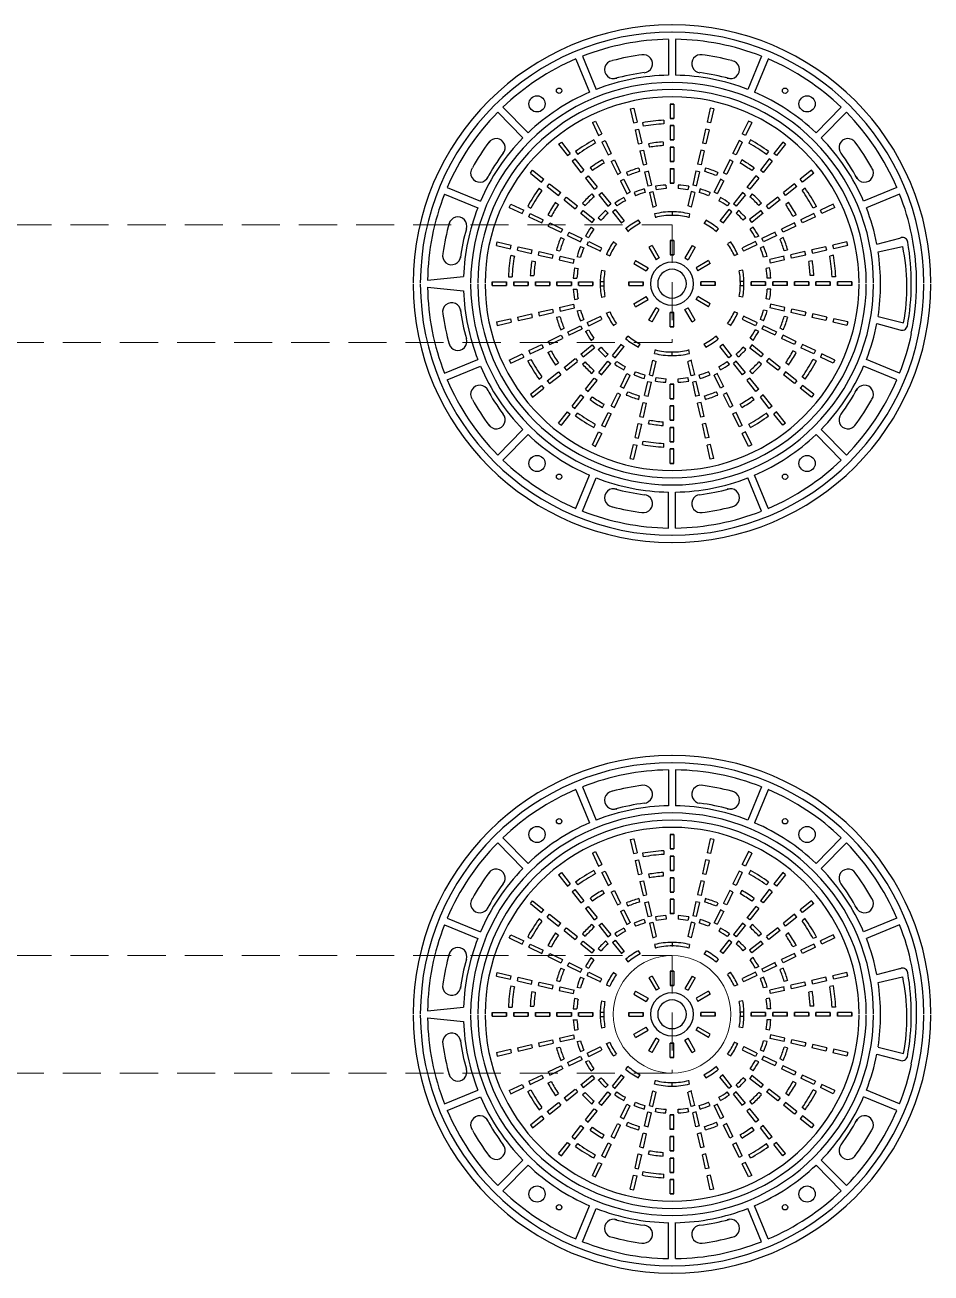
# Model space of a CAD drawing. Header units: centimetres. Extents: x 66524 to 72777, y -55096 to -48161.
# Drawn here: x 67282.8 to 67431.5, y -51115.7 to -50910.7 of the extents above; entities that cross this region are included whole.
import ezdxf

# ---------------------------------------------------------------- set-up
doc = ezdxf.new("R2010")
doc.units = ezdxf.units.CM
doc.header["$LTSCALE"] = 50
doc.header["$MEASUREMENT"] = 0
doc.linetypes.add('CACHE', pattern=[0.375, 0.25, -0.125])
doc.layers.add('ACITOP', color=214, linetype='Continuous', lineweight=18)
doc.layers.add('OBRA', color=2, linetype='Continuous')

# ---------------------------------------------------------------- blocks, each defined once
blk = doc.blocks.new('A$C09df407a')
at = {"layer": 'OBRA'}
for p, q in [((-0.59, 40.13), (-0.59, 34.23)), ((0.59, 40.13), (0.59, 34.23)), ((-14.69, 37.36), (-12.45, 31.89)), ((14.69, 37.36), (12.45, 31.89)), ((-15.77, 36.88), (-13.54, 31.44)), ((15.77, 36.88), (13.54, 31.44)), ((-27.78, 28.99), (-23.63, 24.78)), ((-6.86, 28.71), (-6.28, 28.84)), ((-6.86, 28.71), (-6.33, 26.41)), ((-6.28, 28.84), (-5.75, 26.54)), ((0.3, 29.51), (-0.3, 29.51)), ((-0.3, 29.51), (0.3, 29.51)), ((-0.3, 29.51), (-0.3, 27.15)), ((-0.3, 29.51), (-0.3, 27.15)), ((0.3, 29.51), (0.3, 27.15)), ((0.3, 29.51), (0.3, 27.15)), ((6.28, 28.84), (5.75, 26.54)), ((6.86, 28.71), (6.28, 28.84)), ((6.86, 28.71), (6.33, 26.41)), ((27.78, 28.99), (23.63, 24.78)), ((-28.61, 28.15), (-24.47, 23.94)), ((-13.07, 26.46), (-12.54, 26.72)), ((-12.54, 26.72), (-11.52, 24.59)), ((-1.33, 26.87), (-1.33, 26.24)), ((0.3, 27.15), (-0.3, 27.15)), ((-0.3, 27.15), (0.3, 27.15)), ((12.54, 26.72), (11.52, 24.59)), ((13.07, 26.46), (12.54, 26.72)), ((28.61, 28.15), (24.47, 23.94)), ((-13.07, 26.46), (-12.05, 24.34)), ((-6.33, 26.41), (-5.75, 26.54)), ((-6.07, 25.26), (-5.49, 25.39)), ((-6.07, 25.26), (-5.54, 22.95)), ((-5.49, 25.39), (-4.97, 23.08)), ((-4.86, 26.44), (-4.72, 25.85)), ((0.3, 25.97), (-0.3, 25.97)), ((-0.3, 25.97), (0.3, 25.97)), ((-0.3, 25.97), (-0.3, 23.61)), ((-0.3, 25.97), (-0.3, 23.61)), ((0.3, 25.97), (0.3, 23.61)), ((0.3, 25.97), (0.3, 23.61)), ((5.49, 25.39), (4.97, 23.08)), ((6.07, 25.26), (5.49, 25.39)), ((6.07, 25.26), (5.54, 22.95)), ((6.33, 26.41), (5.75, 26.54)), ((13.07, 26.46), (12.05, 24.34)), ((-18.63, 22.89), (-18.17, 23.26)), ((-18.63, 22.89), (-17.16, 21.04)), ((-18.17, 23.26), (-16.7, 21.41)), ((-12.86, 23.63), (-12.59, 23.06)), ((-12.05, 24.34), (-11.52, 24.59)), ((-11.53, 23.27), (-11, 23.53)), ((-11.53, 23.27), (-10.51, 21.14)), ((-11, 23.53), (-9.98, 21.4)), ((-5.54, 22.95), (-4.97, 23.08)), ((-3.86, 22.99), (-3.73, 22.4)), ((-1.48, 23.27), (-1.46, 22.69)), ((0.3, 23.61), (-0.3, 23.61)), ((-0.3, 23.61), (0.3, 23.61)), ((5.54, 22.95), (4.97, 23.08)), ((11, 23.53), (9.98, 21.4)), ((11.53, 23.27), (10.51, 21.14)), ((11.53, 23.27), (11, 23.53)), ((12.05, 24.34), (11.52, 24.59)), ((12.86, 23.63), (12.59, 23.06)), ((18.17, 23.26), (16.7, 21.41)), ((18.63, 22.89), (17.16, 21.04)), ((18.63, 22.89), (18.17, 23.26)), ((-17.16, 21.04), (-16.7, 21.41)), ((-15.84, 21.71), (-15.47, 21.24)), ((-10.51, 21.14), (-9.98, 21.4)), ((-5.28, 21.8), (-4.7, 21.93)), ((-5.28, 21.8), (-4.76, 19.52)), ((-4.7, 21.93), (-4.18, 19.65)), ((0.3, 22.43), (-0.3, 22.43)), ((-0.3, 22.43), (0.3, 22.43)), ((-0.3, 22.43), (-0.3, 20.09)), ((-0.3, 22.43), (-0.3, 20.09)), ((0.3, 22.43), (0.3, 20.09)), ((0.3, 22.43), (0.3, 20.09)), ((4.7, 21.93), (4.18, 19.65)), ((5.28, 21.8), (4.7, 21.93)), ((5.28, 21.8), (4.76, 19.52)), ((10.51, 21.14), (9.98, 21.4)), ((15.84, 21.71), (15.47, 21.24)), ((17.16, 21.04), (16.7, 21.41)), ((-23.26, 18.17), (-22.89, 18.63)), ((-22.89, 18.63), (-21.04, 17.16)), ((-16.42, 20.12), (-15.96, 20.49)), ((-16.42, 20.12), (-14.95, 18.28)), ((-15.96, 20.49), (-14.49, 18.64)), ((-14.95, 18.28), (-14.49, 18.64)), ((-13.46, 19.04), (-13.08, 18.57)), ((-11.43, 20.32), (-11.16, 19.81)), ((-10, 20.08), (-9.47, 20.34)), ((-10, 20.08), (-8.98, 17.97)), ((-9.47, 20.34), (-8.45, 18.23)), ((-5.47, 18.99), (-5.33, 18.43)), ((-4.75, 19.5), (-4.18, 19.63)), ((-4.49, 18.35), (-3.92, 18.48)), ((-3.92, 18.51), (-3.39, 16.17)), ((0.3, 20.07), (-0.3, 20.07)), ((-0.3, 20.07), (0.3, 20.07)), ((-0.3, 18.92), (-0.3, 16.52)), ((-0.3, 18.92), (-0.3, 16.52)), ((0.3, 18.89), (-0.3, 18.89)), ((-0.3, 18.89), (0.3, 18.89)), ((0.3, 18.92), (0.3, 16.52)), ((0.3, 18.92), (0.3, 16.52)), ((3.92, 18.51), (3.39, 16.17)), ((4.49, 18.35), (3.92, 18.48)), ((4.75, 19.5), (4.18, 19.63)), ((5.47, 18.99), (5.33, 18.43)), ((9.47, 20.34), (8.45, 18.23)), ((10, 20.08), (8.98, 17.97)), ((10, 20.08), (9.47, 20.34)), ((11.43, 20.32), (11.16, 19.81)), ((13.46, 19.04), (13.08, 18.57)), ((15.96, 20.49), (14.49, 18.64)), ((14.95, 18.28), (14.49, 18.64)), ((16.42, 20.12), (14.95, 18.28)), ((16.42, 20.12), (15.96, 20.49)), ((22.89, 18.63), (21.04, 17.16)), ((23.26, 18.17), (22.89, 18.63)), ((-23.26, 18.17), (-21.41, 16.7)), ((-21.41, 16.7), (-21.04, 17.16)), ((-20.49, 15.96), (-20.12, 16.42)), ((-20.12, 16.42), (-18.28, 14.95)), ((-14.22, 17.35), (-13.75, 17.72)), ((-14.22, 17.35), (-12.76, 15.52)), ((-13.75, 17.72), (-12.3, 15.89)), ((-8.97, 17.95), (-8.44, 18.21)), ((-8.48, 16.92), (-7.43, 14.75)), ((-8.46, 16.89), (-7.93, 17.15)), ((-7.94, 17.18), (-6.9, 15.01)), ((-7.5, 18.27), (-7.27, 17.75)), ((-4.5, 18.38), (-3.96, 16.04)), ((0.3, 16.53), (-0.3, 16.53)), ((-0.3, 16.53), (0.3, 16.53)), ((4.5, 18.38), (3.96, 16.04)), ((7.94, 17.18), (6.9, 15.01)), ((7.5, 18.27), (7.27, 17.75)), ((8.48, 16.92), (7.43, 14.75)), ((8.46, 16.89), (7.93, 17.15)), ((8.97, 17.95), (8.44, 18.21)), ((13.75, 17.72), (12.3, 15.89)), ((14.22, 17.35), (12.76, 15.52)), ((14.22, 17.35), (13.75, 17.72)), ((20.12, 16.42), (18.28, 14.95)), ((20.49, 15.96), (20.12, 16.42)), ((21.41, 16.7), (21.04, 17.16)), ((23.26, 18.17), (21.41, 16.7)), ((-37.35, 14.7), (-31.89, 12.46)), ((-36.91, 15.8), (-31.44, 13.55)), ((-21.84, 15.71), (-21.35, 15.32)), ((-20.49, 15.96), (-18.64, 14.49)), ((-18.64, 14.49), (-18.28, 14.95)), ((-13.17, 14.74), (-12.79, 14.29)), ((-12.74, 15.51), (-12.28, 15.87)), ((-12.03, 14.61), (-10.53, 12.73)), ((-12.01, 14.58), (-11.55, 14.95)), ((-11.57, 14.98), (-10.07, 13.1)), ((-7.44, 14.76), (-6.91, 15.02)), ((-6.24, 14.99), (-5.98, 14.45)), ((-4.59, 15.57), (-4.44, 15)), ((-3.97, 16.05), (-3.39, 16.18)), ((-3.73, 14.96), (-3.14, 15.14)), ((-3.72, 14.98), (-3.16, 12.58)), ((-3.14, 15.14), (-2.6, 12.78)), ((-2.74, 16), (-2.61, 15.42)), ((-1.01, 16.2), (-0.99, 15.61)), ((1.01, 16.2), (0.99, 15.61)), ((3.14, 15.14), (2.6, 12.78)), ((2.74, 16), (2.61, 15.42)), ((3.73, 14.96), (3.14, 15.14)), ((3.72, 14.98), (3.16, 12.58)), ((3.97, 16.05), (3.39, 16.18)), ((4.59, 15.57), (4.44, 15)), ((6.24, 14.99), (5.98, 14.45)), ((7.44, 14.76), (6.91, 15.02)), ((11.57, 14.98), (10.07, 13.1)), ((12.03, 14.61), (10.53, 12.73)), ((12.01, 14.58), (11.55, 14.95)), ((12.74, 15.51), (12.28, 15.87)), ((13.17, 14.74), (12.79, 14.29)), ((18.64, 14.49), (18.28, 14.95)), ((20.49, 15.96), (18.64, 14.49)), ((21.84, 15.71), (21.35, 15.32)), ((36.91, 15.8), (31.44, 13.55)), ((37.35, 14.7), (31.89, 12.46)), ((-26.72, 12.54), (-26.46, 13.07)), ((-26.72, 12.54), (-24.59, 11.52)), ((-26.46, 13.07), (-24.34, 12.05)), ((-23.7, 12.69), (-23.16, 12.43)), ((-19.11, 13.35), (-18.65, 13)), ((-17.72, 13.75), (-17.35, 14.22)), ((-17.72, 13.75), (-15.89, 12.3)), ((-17.35, 14.22), (-15.52, 12.76)), ((-15.87, 12.28), (-15.51, 12.74)), ((-14.69, 13.2), (-14.25, 12.84)), ((-10.54, 12.74), (-10.07, 13.11)), ((-9.42, 13.23), (-9.04, 12.76)), ((-7.94, 14.16), (-7.67, 13.63)), ((-3.17, 12.58), (-2.62, 12.78)), ((3.17, 12.58), (2.62, 12.78)), ((7.94, 14.16), (7.67, 13.63)), ((9.42, 13.23), (9.04, 12.76)), ((10.54, 12.74), (10.07, 13.11)), ((14.69, 13.2), (14.25, 12.84)), ((15.87, 12.28), (15.51, 12.74)), ((17.35, 14.22), (15.52, 12.76)), ((17.72, 13.75), (15.89, 12.3)), ((17.72, 13.75), (17.35, 14.22)), ((19.11, 13.35), (18.65, 13)), ((23.7, 12.69), (23.16, 12.43)), ((26.46, 13.07), (24.34, 12.05)), ((26.72, 12.54), (24.59, 11.52)), ((26.72, 12.54), (26.46, 13.07)), ((-24.59, 11.52), (-24.34, 12.05)), ((-23.53, 11), (-23.27, 11.53)), ((-23.53, 11), (-21.4, 9.98)), ((-23.27, 11.53), (-21.14, 10.51)), ((-21.4, 9.98), (-21.14, 10.51)), ((-20.38, 11.31), (-19.84, 11.05)), ((-14.98, 11.57), (-13.1, 10.07)), ((-14.95, 11.55), (-14.58, 12.01)), ((-14.61, 12.03), (-12.73, 10.53)), ((-13.11, 10.07), (-12.74, 10.54)), ((-12.12, 10.8), (-11.66, 10.43)), ((-10.9, 12.04), (-10.51, 11.59)), ((-9.8, 11.81), (-9.34, 12.18)), ((-9.78, 11.8), (-8.32, 9.96)), ((-9.32, 12.16), (-7.86, 10.33)), ((-8.33, 9.97), (-7.87, 10.34)), ((-5.57, 10.43), (-5.26, 9.95)), ((-2.87, 11.47), (-2.73, 10.83)), ((-0.01, 11.79), (-0.01, 11.15)), ((0.01, 11.79), (0.01, 11.15)), ((2.87, 11.47), (2.73, 10.83)), ((5.57, 10.43), (5.26, 9.95)), ((9.32, 12.16), (7.86, 10.33)), ((8.33, 9.97), (7.87, 10.34)), ((9.78, 11.8), (8.32, 9.96)), ((9.8, 11.81), (9.34, 12.18)), ((10.9, 12.04), (10.51, 11.59)), ((12.12, 10.8), (11.66, 10.43)), ((14.61, 12.03), (12.73, 10.53)), ((13.11, 10.07), (12.74, 10.54)), ((14.98, 11.57), (13.1, 10.07)), ((14.95, 11.55), (14.58, 12.01)), ((20.38, 11.31), (19.84, 11.05)), ((23.27, 11.53), (21.14, 10.51)), ((21.4, 9.98), (21.14, 10.51)), ((23.53, 11), (21.4, 9.98)), ((23.53, 11), (23.27, 11.53)), ((24.59, 11.52), (24.34, 12.05)), ((-20.34, 9.47), (-20.08, 10)), ((-20.34, 9.47), (-18.23, 8.45)), ((-20.08, 10), (-17.97, 8.98)), ((-18.21, 8.44), (-17.95, 8.97)), ((-17.15, 7.93), (-16.89, 8.46)), ((-16.92, 8.48), (-14.75, 7.43)), ((-13.3, 9.31), (-12.82, 8.96)), ((-7.56, 8.99), (-7.25, 8.6)), ((7.56, 8.99), (7.25, 8.6)), ((13.3, 9.31), (12.82, 8.96)), ((16.92, 8.48), (14.75, 7.43)), ((17.15, 7.93), (16.89, 8.46)), ((18.21, 8.44), (17.95, 8.97)), ((20.08, 10), (17.97, 8.98)), ((20.34, 9.47), (18.23, 8.45)), ((20.34, 9.47), (20.08, 10)), ((-28.84, 6.28), (-28.71, 6.86)), ((-28.84, 6.28), (-26.54, 5.75)), ((-28.71, 6.86), (-26.41, 6.33)), ((-26.54, 5.75), (-26.41, 6.33)), ((-18.26, 7.57), (-17.73, 7.33)), ((-17.18, 7.94), (-15.01, 6.9)), ((-15.02, 6.91), (-14.76, 7.44)), ((-14.22, 7.83), (-13.69, 7.57)), ((-13.96, 6.39), (-13.7, 6.92)), ((-13.93, 6.38), (-11.82, 5.37)), ((-13.68, 6.91), (-11.57, 5.9)), ((-9.6, 6.84), (-9.15, 6.6)), ((-3.29, 6.28), (-3.8, 5.99)), ((-3.29, 6.28), (-2.11, 4.24)), ((-0.3, 7.08), (0.3, 7.08)), ((0.3, 7.08), (-0.3, 7.08)), ((-0.3, 7.08), (-0.3, 4.72)), ((-0.3, 7.08), (-0.3, 4.72)), ((0.3, 7.08), (0.3, 4.72)), ((0.3, 7.08), (0.3, 4.72)), ((3.29, 6.28), (2.11, 4.24)), ((3.29, 6.28), (3.8, 5.99)), ((9.6, 6.84), (9.15, 6.6)), ((13.68, 6.91), (11.57, 5.9)), ((13.93, 6.38), (11.82, 5.37)), ((14.22, 7.83), (13.69, 7.57)), ((13.96, 6.39), (13.7, 6.92)), ((15.02, 6.91), (14.76, 7.44)), ((17.18, 7.94), (15.01, 6.9)), ((18.26, 7.57), (17.73, 7.33)), ((28.71, 6.86), (26.41, 6.33)), ((26.54, 5.75), (26.41, 6.33)), ((28.84, 6.28), (26.54, 5.75)), ((28.84, 6.28), (28.71, 6.86)), ((33.59, 6.51), (37.37, 7.5)), ((-26.49, 4.68), (-25.88, 4.54)), ((-25.39, 5.49), (-25.26, 6.07)), ((-25.39, 5.49), (-23.08, 4.97)), ((-25.26, 6.07), (-22.95, 5.54)), ((-23.08, 4.97), (-22.95, 5.54)), ((-21.93, 4.7), (-21.8, 5.28)), ((-21.93, 4.7), (-19.65, 4.18)), ((-21.8, 5.28), (-19.52, 4.76)), ((-19.63, 4.18), (-19.5, 4.75)), ((-18.96, 5.52), (-18.41, 5.39)), ((-18.48, 3.92), (-18.35, 4.49)), ((-18.38, 4.5), (-16.04, 3.96)), ((-15.61, 4.47), (-15.03, 4.34)), ((-15.04, 6.12), (-14.5, 5.88)), ((-11.78, 5.28), (-11.53, 5.82)), ((-10.79, 4.84), (-10.21, 4.6)), ((-3.8, 5.99), (-2.62, 3.94)), ((-2.11, 4.24), (-2.62, 3.94)), ((-0.3, 4.72), (0.3, 4.72)), ((0.3, 4.72), (-0.3, 4.72)), ((2.11, 4.24), (2.62, 3.94)), ((3.8, 5.99), (2.62, 3.94)), ((10.79, 4.84), (10.21, 4.6)), ((11.78, 5.28), (11.53, 5.82)), ((15.04, 6.12), (14.5, 5.88)), ((15.61, 4.47), (15.03, 4.34)), ((18.38, 4.5), (16.04, 3.96)), ((18.48, 3.92), (18.35, 4.49)), ((18.96, 5.52), (18.41, 5.39)), ((19.63, 4.18), (19.5, 4.75)), ((21.8, 5.28), (19.52, 4.76)), ((21.93, 4.7), (19.65, 4.18)), ((21.93, 4.7), (21.8, 5.28)), ((25.26, 6.07), (22.95, 5.54)), ((23.08, 4.97), (22.95, 5.54)), ((25.39, 5.49), (23.08, 4.97)), ((25.39, 5.49), (25.26, 6.07)), ((26.49, 4.68), (25.88, 4.54)), ((33.84, 5.21), (37.85, 6.13)), ((-23.01, 3.74), (-22.45, 3.62)), ((-18.51, 3.92), (-16.17, 3.39)), ((-16.18, 3.39), (-16.05, 3.97)), ((-16.02, 2.62), (-15.44, 2.51)), ((-11.61, 2.22), (-11.03, 2.11)), ((-5.99, 3.8), (-6.28, 3.28)), ((-6.28, 3.29), (-4.24, 2.11)), ((-5.99, 3.8), (-3.94, 2.62)), ((-3.94, 2.62), (-4.24, 2.1)), ((5.99, 3.8), (3.94, 2.62)), ((3.94, 2.62), (4.24, 2.1)), ((6.28, 3.29), (4.24, 2.11)), ((5.99, 3.8), (6.28, 3.28)), ((11.61, 2.22), (11.03, 2.11)), ((16.02, 2.62), (15.44, 2.51)), ((16.18, 3.39), (16.05, 3.97)), ((18.51, 3.92), (16.17, 3.39)), ((23.01, 3.74), (22.45, 3.62)), ((-40.13, 0.59), (-34.22, 1.18)), ((-29.51, 0.3), (-27.15, 0.3)), ((-29.51, 0.3), (-29.51, -0.3)), ((-29.51, -0.3), (-29.51, 0.3)), ((-29.51, 0.3), (-27.15, 0.3)), ((-27.15, 0.3), (-27.15, -0.3)), ((-27.15, -0.3), (-27.15, 0.3)), ((-26.85, 1.15), (-26.25, 1.15)), ((-25.97, 0.3), (-23.61, 0.3)), ((-25.97, 0.3), (-23.61, 0.3)), ((-25.97, 0.3), (-25.97, -0.3)), ((-25.97, -0.3), (-25.97, 0.3)), ((-23.61, 0.3), (-23.61, -0.3)), ((-23.61, -0.3), (-23.61, 0.3)), ((-23.27, 1.35), (-22.67, 1.35)), ((-22.43, 0.3), (-22.43, -0.3)), ((-22.43, -0.3), (-22.43, 0.3)), ((-22.43, 0.3), (-20.09, 0.3)), ((-22.43, 0.3), (-20.09, 0.3)), ((-20.07, 0.3), (-20.07, -0.3)), ((-20.07, -0.3), (-20.07, 0.3)), ((-18.92, 0.3), (-16.52, 0.3)), ((-18.92, 0.3), (-16.52, 0.3)), ((-18.89, 0.3), (-18.89, -0.3)), ((-18.89, -0.3), (-18.89, 0.3)), ((-16.53, 0.3), (-16.53, -0.3)), ((-16.53, -0.3), (-16.53, 0.3)), ((-16.21, 0.89), (-15.62, 0.89)), ((-15.35, 0.3), (-15.35, -0.3)), ((-15.35, -0.3), (-15.35, 0.3)), ((-15.32, 0.3), (-12.98, 0.3)), ((-15.32, 0.3), (-12.98, 0.3)), ((-12.99, 0.3), (-12.99, -0.3)), ((-12.99, -0.3), (-12.99, 0.3)), ((-11.8, 0.34), (-11.21, 0.34)), ((-7.08, 0.3), (-4.72, 0.3)), ((-7.08, -0.3), (-7.08, 0.3)), ((-7.08, -0.3), (-7.08, 0.3)), ((-7.08, 0.3), (-4.72, 0.3)), ((-7.08, 0.3), (-4.72, 0.3)), ((-7.08, 0.3), (-7.08, -0.3)), ((-7.08, 0.3), (-7.08, -0.3)), ((-7.08, 0.3), (-4.72, 0.3)), ((-4.72, -0.3), (-4.72, 0.3)), ((-4.72, -0.3), (-4.72, 0.3)), ((-4.72, 0.3), (-4.72, -0.3)), ((-4.72, 0.3), (-4.72, -0.3)), ((7.08, 0.3), (4.72, 0.3)), ((4.72, -0.3), (4.72, 0.3)), ((4.72, -0.3), (4.72, 0.3)), ((7.08, 0.3), (4.72, 0.3)), ((7.08, 0.3), (4.72, 0.3)), ((4.72, 0.3), (4.72, -0.3)), ((4.72, 0.3), (4.72, -0.3)), ((7.08, 0.3), (4.72, 0.3)), ((7.08, -0.3), (7.08, 0.3)), ((7.08, -0.3), (7.08, 0.3)), ((7.08, 0.3), (7.08, -0.3)), ((7.08, 0.3), (7.08, -0.3)), ((11.8, 0.34), (11.21, 0.34)), ((15.32, 0.3), (12.98, 0.3)), ((15.32, 0.3), (12.98, 0.3)), ((12.99, 0.3), (12.99, -0.3)), ((12.99, -0.3), (12.99, 0.3)), ((15.35, 0.3), (15.35, -0.3)), ((15.35, -0.3), (15.35, 0.3)), ((16.21, 0.89), (15.62, 0.89)), ((18.92, 0.3), (16.52, 0.3)), ((18.92, 0.3), (16.52, 0.3)), ((16.53, 0.3), (16.53, -0.3)), ((16.53, -0.3), (16.53, 0.3)), ((18.89, 0.3), (18.89, -0.3)), ((18.89, -0.3), (18.89, 0.3)), ((20.07, 0.3), (20.07, -0.3)), ((20.07, -0.3), (20.07, 0.3)), ((22.43, 0.3), (20.09, 0.3)), ((22.43, 0.3), (20.09, 0.3)), ((22.43, 0.3), (22.43, -0.3)), ((22.43, -0.3), (22.43, 0.3)), ((23.27, 1.35), (22.67, 1.35)), ((25.97, 0.3), (23.61, 0.3)), ((25.97, 0.3), (23.61, 0.3)), ((23.61, 0.3), (23.61, -0.3)), ((23.61, -0.3), (23.61, 0.3)), ((25.97, 0.3), (25.97, -0.3)), ((25.97, -0.3), (25.97, 0.3)), ((26.85, 1.15), (26.25, 1.15)), ((29.51, 0.3), (27.15, 0.3)), ((27.15, 0.3), (27.15, -0.3)), ((27.15, -0.3), (27.15, 0.3)), ((29.51, 0.3), (27.15, 0.3)), ((29.51, 0.3), (29.51, -0.3)), ((29.51, -0.3), (29.51, 0.3)), ((-40.13, -0.59), (-34.22, -1.18)), ((-29.51, -0.3), (-27.15, -0.3)), ((-29.51, -0.3), (-27.15, -0.3)), ((-25.97, -0.3), (-23.61, -0.3)), ((-25.97, -0.3), (-23.61, -0.3)), ((-22.43, -0.3), (-20.09, -0.3)), ((-22.43, -0.3), (-20.09, -0.3)), ((-18.92, -0.3), (-16.52, -0.3)), ((-18.92, -0.3), (-16.52, -0.3)), ((-16.21, -0.89), (-15.62, -0.89)), ((-15.32, -0.3), (-12.98, -0.3)), ((-15.32, -0.3), (-12.98, -0.3)), ((-11.8, -0.34), (-11.21, -0.34)), ((-7.08, -0.3), (-4.72, -0.3)), ((-7.08, -0.3), (-4.72, -0.3)), ((-7.08, -0.3), (-4.72, -0.3)), ((-7.08, -0.3), (-4.72, -0.3)), ((7.08, -0.3), (4.72, -0.3)), ((7.08, -0.3), (4.72, -0.3)), ((7.08, -0.3), (4.72, -0.3)), ((7.08, -0.3), (4.72, -0.3)), ((11.8, -0.34), (11.21, -0.34)), ((15.32, -0.3), (12.98, -0.3)), ((15.32, -0.3), (12.98, -0.3)), ((16.21, -0.89), (15.62, -0.89)), ((18.92, -0.3), (16.52, -0.3)), ((18.92, -0.3), (16.52, -0.3)), ((22.43, -0.3), (20.09, -0.3)), ((22.43, -0.3), (20.09, -0.3)), ((25.97, -0.3), (23.61, -0.3)), ((25.97, -0.3), (23.61, -0.3)), ((29.51, -0.3), (27.15, -0.3)), ((29.51, -0.3), (27.15, -0.3)), ((-18.51, -3.92), (-16.17, -3.39)), ((-18.48, -3.92), (-18.35, -4.49)), ((-18.38, -4.5), (-16.04, -3.96)), ((-16.18, -3.39), (-16.05, -3.97)), ((-16.02, -2.62), (-15.44, -2.51)), ((-11.61, -2.22), (-11.03, -2.11)), ((-6.28, -3.29), (-4.24, -2.11)), ((-5.99, -3.8), (-6.28, -3.28)), ((-5.99, -3.8), (-3.94, -2.62)), ((-3.94, -2.62), (-4.24, -2.1)), ((-3.8, -5.99), (-2.62, -3.94)), ((-2.11, -4.24), (-2.62, -3.94)), ((2.11, -4.24), (2.62, -3.94)), ((3.8, -5.99), (2.62, -3.94)), ((3.94, -2.62), (4.24, -2.1)), ((5.99, -3.8), (3.94, -2.62)), ((6.28, -3.29), (4.24, -2.11)), ((5.99, -3.8), (6.28, -3.28)), ((11.61, -2.22), (11.03, -2.11)), ((16.02, -2.62), (15.44, -2.51)), ((18.38, -4.5), (16.04, -3.96)), ((16.18, -3.39), (16.05, -3.97)), ((18.51, -3.92), (16.17, -3.39)), ((18.48, -3.92), (18.35, -4.49)), ((-28.84, -6.28), (-26.54, -5.75)), ((-26.54, -5.75), (-26.41, -6.33)), ((-25.39, -5.49), (-23.08, -4.97)), ((-25.39, -5.49), (-25.26, -6.07)), ((-25.26, -6.07), (-22.95, -5.54)), ((-23.08, -4.97), (-22.95, -5.54)), ((-21.93, -4.7), (-19.65, -4.18)), ((-21.93, -4.7), (-21.8, -5.28)), ((-21.8, -5.28), (-19.52, -4.76)), ((-19.63, -4.18), (-19.5, -4.75)), ((-18.96, -5.52), (-18.41, -5.39)), ((-15.61, -4.47), (-15.03, -4.34)), ((-15.04, -6.12), (-14.5, -5.88)), ((-13.93, -6.38), (-11.82, -5.37)), ((-13.68, -6.91), (-11.57, -5.9)), ((-11.78, -5.28), (-11.53, -5.82)), ((-10.79, -4.84), (-10.21, -4.6)), ((-3.29, -6.28), (-3.8, -5.99)), ((-3.29, -6.28), (-2.11, -4.24)), ((0.3, -4.72), (-0.3, -4.72)), ((-0.3, -4.72), (0.3, -4.72)), ((-0.3, -7.08), (-0.3, -4.72)), ((-0.3, -7.08), (-0.3, -4.72)), ((0.3, -7.08), (0.3, -4.72)), ((0.3, -7.08), (0.3, -4.72)), ((3.29, -6.28), (2.11, -4.24)), ((3.29, -6.28), (3.8, -5.99)), ((10.79, -4.84), (10.21, -4.6)), ((11.78, -5.28), (11.53, -5.82)), ((13.68, -6.91), (11.57, -5.9)), ((13.93, -6.38), (11.82, -5.37)), ((15.04, -6.12), (14.5, -5.88)), ((15.61, -4.47), (15.03, -4.34)), ((18.96, -5.52), (18.41, -5.39)), ((19.63, -4.18), (19.5, -4.75)), ((21.8, -5.28), (19.52, -4.76)), ((21.93, -4.7), (19.65, -4.18)), ((21.93, -4.7), (21.8, -5.28)), ((23.08, -4.97), (22.95, -5.54)), ((25.26, -6.07), (22.95, -5.54)), ((25.39, -5.49), (23.08, -4.97)), ((25.39, -5.49), (25.26, -6.07)), ((26.54, -5.75), (26.41, -6.33)), ((28.84, -6.28), (26.54, -5.75)), ((33.84, -5.38), (38, -6.42)), ((-28.84, -6.28), (-28.71, -6.86)), ((-28.71, -6.86), (-26.41, -6.33)), ((-18.26, -7.57), (-17.73, -7.33)), ((-17.18, -7.94), (-15.01, -6.9)), ((-17.15, -7.93), (-16.89, -8.46)), ((-16.92, -8.48), (-14.75, -7.43)), ((-15.02, -6.91), (-14.76, -7.44)), ((-14.22, -7.83), (-13.69, -7.57)), ((-13.96, -6.39), (-13.7, -6.92)), ((-9.6, -6.84), (-9.15, -6.6)), ((0.3, -7.08), (-0.3, -7.08)), ((-0.3, -7.08), (0.3, -7.08)), ((9.6, -6.84), (9.15, -6.6)), ((14.22, -7.83), (13.69, -7.57)), ((13.96, -6.39), (13.7, -6.92)), ((16.92, -8.48), (14.75, -7.43)), ((15.02, -6.91), (14.76, -7.44)), ((17.18, -7.94), (15.01, -6.9)), ((17.15, -7.93), (16.89, -8.46)), ((18.26, -7.57), (17.73, -7.33)), ((28.71, -6.86), (26.41, -6.33)), ((28.84, -6.28), (28.71, -6.86)), ((33.62, -6.56), (37.38, -7.56)), ((-23.53, -11), (-21.4, -9.98)), ((-21.4, -9.98), (-21.14, -10.51)), ((-20.34, -9.47), (-18.23, -8.45)), ((-20.34, -9.47), (-20.08, -10)), ((-20.08, -10), (-17.97, -8.98)), ((-18.21, -8.44), (-17.95, -8.97)), ((-14.98, -11.57), (-13.1, -10.07)), ((-13.3, -9.31), (-12.82, -8.96)), ((-13.11, -10.07), (-12.74, -10.54)), ((-9.78, -11.8), (-8.32, -9.96)), ((-8.33, -9.97), (-7.87, -10.34)), ((-7.56, -8.99), (-7.25, -8.6)), ((-5.57, -10.43), (-5.26, -9.95)), ((5.57, -10.43), (5.26, -9.95)), ((7.56, -8.99), (7.25, -8.6)), ((8.33, -9.97), (7.87, -10.34)), ((9.78, -11.8), (8.32, -9.96)), ((13.11, -10.07), (12.74, -10.54)), ((13.3, -9.31), (12.82, -8.96)), ((14.98, -11.57), (13.1, -10.07)), ((18.21, -8.44), (17.95, -8.97)), ((20.08, -10), (17.97, -8.98)), ((20.34, -9.47), (18.23, -8.45)), ((20.34, -9.47), (20.08, -10)), ((21.4, -9.98), (21.14, -10.51)), ((23.53, -11), (21.4, -9.98)), ((-26.72, -12.54), (-24.59, -11.52)), ((-26.46, -13.07), (-24.34, -12.05)), ((-24.59, -11.52), (-24.34, -12.05)), ((-23.53, -11), (-23.27, -11.53)), ((-23.27, -11.53), (-21.14, -10.51)), ((-20.38, -11.31), (-19.84, -11.05)), ((-17.72, -13.75), (-15.89, -12.3)), ((-15.87, -12.28), (-15.51, -12.74)), ((-14.95, -11.55), (-14.58, -12.01)), ((-14.61, -12.03), (-12.73, -10.53)), ((-12.12, -10.8), (-11.66, -10.43)), ((-10.9, -12.04), (-10.51, -11.59)), ((-9.8, -11.81), (-9.34, -12.18)), ((-9.32, -12.16), (-7.86, -10.33)), ((-2.87, -11.47), (-2.73, -10.83)), ((-0.01, -11.79), (-0.01, -11.15)), ((0.01, -11.79), (0.01, -11.15)), ((2.87, -11.47), (2.73, -10.83)), ((9.32, -12.16), (7.86, -10.33)), ((9.8, -11.81), (9.34, -12.18)), ((10.9, -12.04), (10.51, -11.59)), ((12.12, -10.8), (11.66, -10.43)), ((14.61, -12.03), (12.73, -10.53)), ((14.95, -11.55), (14.58, -12.01)), ((15.87, -12.28), (15.51, -12.74)), ((17.72, -13.75), (15.89, -12.3)), ((20.38, -11.31), (19.84, -11.05)), ((23.27, -11.53), (21.14, -10.51)), ((23.53, -11), (23.27, -11.53)), ((24.59, -11.52), (24.34, -12.05)), ((26.46, -13.07), (24.34, -12.05)), ((26.72, -12.54), (24.59, -11.52)), ((-37.35, -14.7), (-31.89, -12.46)), ((-36.91, -15.8), (-31.44, -13.55)), ((-26.72, -12.54), (-26.46, -13.07)), ((-23.7, -12.69), (-23.16, -12.43)), ((-19.11, -13.35), (-18.65, -13)), ((-17.72, -13.75), (-17.35, -14.22)), ((-17.35, -14.22), (-15.52, -12.76)), ((-14.69, -13.2), (-14.25, -12.84)), ((-13.17, -14.74), (-12.79, -14.29)), ((-12.03, -14.61), (-10.53, -12.73)), ((-11.57, -14.98), (-10.07, -13.1)), ((-10.54, -12.74), (-10.07, -13.11)), ((-9.42, -13.23), (-9.04, -12.76)), ((-7.94, -14.16), (-7.67, -13.63)), ((-3.72, -14.98), (-3.16, -12.58)), ((-3.17, -12.58), (-2.62, -12.78)), ((-3.14, -15.14), (-2.6, -12.78)), ((3.14, -15.14), (2.6, -12.78)), ((3.17, -12.58), (2.62, -12.78)), ((3.72, -14.98), (3.16, -12.58)), ((7.94, -14.16), (7.67, -13.63)), ((9.42, -13.23), (9.04, -12.76)), ((10.54, -12.74), (10.07, -13.11)), ((11.57, -14.98), (10.07, -13.1)), ((12.03, -14.61), (10.53, -12.73)), ((13.17, -14.74), (12.79, -14.29)), ((14.69, -13.2), (14.25, -12.84)), ((17.35, -14.22), (15.52, -12.76)), ((17.72, -13.75), (17.35, -14.22)), ((19.11, -13.35), (18.65, -13)), ((23.7, -12.69), (23.16, -12.43)), ((26.72, -12.54), (26.46, -13.07)), ((36.91, -15.8), (31.44, -13.55)), ((37.35, -14.7), (31.89, -12.46)), ((-21.84, -15.71), (-21.35, -15.32)), ((-20.49, -15.96), (-18.64, -14.49)), ((-20.49, -15.96), (-20.12, -16.42)), ((-20.12, -16.42), (-18.28, -14.95)), ((-18.64, -14.49), (-18.28, -14.95)), ((-14.22, -17.35), (-12.76, -15.52)), ((-13.75, -17.72), (-12.3, -15.89)), ((-12.74, -15.51), (-12.28, -15.87)), ((-12.01, -14.58), (-11.55, -14.95)), ((-8.48, -16.92), (-7.43, -14.75)), ((-7.94, -17.18), (-6.9, -15.01)), ((-7.44, -14.76), (-6.91, -15.02)), ((-6.24, -14.99), (-5.98, -14.45)), ((-4.59, -15.57), (-4.44, -15)), ((-4.5, -18.38), (-3.96, -16.04)), ((-3.97, -16.05), (-3.39, -16.18)), ((-3.92, -18.51), (-3.39, -16.17)), ((-3.73, -14.96), (-3.14, -15.14)), ((-2.74, -16), (-2.61, -15.42)), ((-1.01, -16.2), (-0.99, -15.61)), ((1.01, -16.2), (0.99, -15.61)), ((2.74, -16), (2.61, -15.42)), ((3.73, -14.96), (3.14, -15.14)), ((3.97, -16.05), (3.39, -16.18)), ((3.92, -18.51), (3.39, -16.17)), ((4.5, -18.38), (3.96, -16.04)), ((4.59, -15.57), (4.44, -15)), ((6.24, -14.99), (5.98, -14.45)), ((7.94, -17.18), (6.9, -15.01)), ((7.44, -14.76), (6.91, -15.02)), ((8.48, -16.92), (7.43, -14.75)), ((12.01, -14.58), (11.55, -14.95)), ((12.74, -15.51), (12.28, -15.87)), ((13.75, -17.72), (12.3, -15.89)), ((14.22, -17.35), (12.76, -15.52)), ((18.64, -14.49), (18.28, -14.95)), ((20.12, -16.42), (18.28, -14.95)), ((20.49, -15.96), (18.64, -14.49)), ((20.49, -15.96), (20.12, -16.42)), ((21.84, -15.71), (21.35, -15.32)), ((-23.26, -18.17), (-21.41, -16.7)), ((-23.26, -18.17), (-22.89, -18.63)), ((-22.89, -18.63), (-21.04, -17.16)), ((-21.41, -16.7), (-21.04, -17.16)), ((-16.42, -20.12), (-14.95, -18.28)), ((-14.95, -18.28), (-14.49, -18.64)), ((-14.22, -17.35), (-13.75, -17.72)), ((-10, -20.08), (-8.98, -17.97)), ((-9.47, -20.34), (-8.45, -18.23)), ((-8.97, -17.95), (-8.44, -18.21)), ((-8.46, -16.89), (-7.93, -17.15)), ((-7.5, -18.27), (-7.27, -17.75)), ((-5.47, -18.99), (-5.33, -18.43)), ((-4.49, -18.35), (-3.92, -18.48)), ((-0.3, -18.92), (-0.3, -16.52)), ((-0.3, -18.92), (-0.3, -16.52)), ((-0.3, -16.53), (0.3, -16.53)), ((0.3, -16.53), (-0.3, -16.53)), ((0.3, -18.92), (0.3, -16.52)), ((0.3, -18.92), (0.3, -16.52)), ((4.49, -18.35), (3.92, -18.48)), ((5.47, -18.99), (5.33, -18.43)), ((7.5, -18.27), (7.27, -17.75)), ((8.46, -16.89), (7.93, -17.15)), ((8.97, -17.95), (8.44, -18.21)), ((9.47, -20.34), (8.45, -18.23)), ((10, -20.08), (8.98, -17.97)), ((14.22, -17.35), (13.75, -17.72)), ((14.95, -18.28), (14.49, -18.64)), ((16.42, -20.12), (14.95, -18.28)), ((21.41, -16.7), (21.04, -17.16)), ((22.89, -18.63), (21.04, -17.16)), ((23.26, -18.17), (21.41, -16.7)), ((23.26, -18.17), (22.89, -18.63)), ((-16.42, -20.12), (-15.96, -20.49)), ((-15.96, -20.49), (-14.49, -18.64)), ((-13.46, -19.04), (-13.08, -18.57)), ((-11.43, -20.32), (-11.16, -19.81)), ((-10, -20.08), (-9.47, -20.34)), ((-5.28, -21.8), (-4.76, -19.52)), ((-4.75, -19.5), (-4.18, -19.63)), ((-4.7, -21.93), (-4.18, -19.65)), ((-0.3, -18.89), (0.3, -18.89)), ((0.3, -18.89), (-0.3, -18.89)), ((-0.3, -20.07), (0.3, -20.07)), ((0.3, -20.07), (-0.3, -20.07)), ((-0.3, -22.43), (-0.3, -20.09)), ((-0.3, -22.43), (-0.3, -20.09)), ((0.3, -22.43), (0.3, -20.09)), ((0.3, -22.43), (0.3, -20.09)), ((4.75, -19.5), (4.18, -19.63)), ((4.7, -21.93), (4.18, -19.65)), ((5.28, -21.8), (4.76, -19.52)), ((10, -20.08), (9.47, -20.34)), ((11.43, -20.32), (11.16, -19.81)), ((13.46, -19.04), (13.08, -18.57)), ((15.96, -20.49), (14.49, -18.64)), ((16.42, -20.12), (15.96, -20.49)), ((-18.63, -22.89), (-17.16, -21.04)), ((-18.17, -23.26), (-16.7, -21.41)), ((-17.16, -21.04), (-16.7, -21.41)), ((-15.84, -21.71), (-15.47, -21.24)), ((-11.53, -23.27), (-10.51, -21.14)), ((-11, -23.53), (-9.98, -21.4)), ((-10.51, -21.14), (-9.98, -21.4)), ((-5.28, -21.8), (-4.7, -21.93)), ((-3.86, -22.99), (-3.73, -22.4)), ((-0.3, -22.43), (0.3, -22.43)), ((0.3, -22.43), (-0.3, -22.43)), ((5.28, -21.8), (4.7, -21.93)), ((10.51, -21.14), (9.98, -21.4)), ((11, -23.53), (9.98, -21.4)), ((11.53, -23.27), (10.51, -21.14)), ((15.84, -21.71), (15.47, -21.24)), ((17.16, -21.04), (16.7, -21.41)), ((18.17, -23.26), (16.7, -21.41)), ((18.63, -22.89), (17.16, -21.04)), ((-28.61, -28.15), (-24.47, -23.94)), ((-18.63, -22.89), (-18.17, -23.26)), ((-13.07, -26.46), (-12.05, -24.34)), ((-12.86, -23.63), (-12.59, -23.06)), ((-12.54, -26.72), (-11.52, -24.59)), ((-12.05, -24.34), (-11.52, -24.59)), ((-11.53, -23.27), (-11, -23.53)), ((-6.07, -25.26), (-5.54, -22.95)), ((-5.54, -22.95), (-4.97, -23.08)), ((-5.49, -25.39), (-4.97, -23.08)), ((-1.48, -23.27), (-1.46, -22.69)), ((-0.3, -23.61), (0.3, -23.61)), ((0.3, -23.61), (-0.3, -23.61)), ((-0.3, -25.97), (-0.3, -23.61)), ((-0.3, -25.97), (-0.3, -23.61)), ((0.3, -25.97), (0.3, -23.61)), ((0.3, -25.97), (0.3, -23.61)), ((5.54, -22.95), (4.97, -23.08)), ((5.49, -25.39), (4.97, -23.08)), ((6.07, -25.26), (5.54, -22.95)), ((11.53, -23.27), (11, -23.53)), ((12.05, -24.34), (11.52, -24.59)), ((12.54, -26.72), (11.52, -24.59)), ((13.07, -26.46), (12.05, -24.34)), ((12.86, -23.63), (12.59, -23.06)), ((18.63, -22.89), (18.17, -23.26)), ((28.61, -28.15), (24.47, -23.94)), ((-27.78, -28.99), (-23.63, -24.78)), ((-13.07, -26.46), (-12.54, -26.72)), ((-6.86, -28.71), (-6.33, -26.41)), ((-6.33, -26.41), (-5.75, -26.54)), ((-6.28, -28.84), (-5.75, -26.54)), ((-6.07, -25.26), (-5.49, -25.39)), ((-4.86, -26.44), (-4.72, -25.85)), ((-1.33, -26.87), (-1.33, -26.24)), ((-0.3, -25.97), (0.3, -25.97)), ((0.3, -25.97), (-0.3, -25.97)), ((6.07, -25.26), (5.49, -25.39)), ((6.33, -26.41), (5.75, -26.54)), ((6.28, -28.84), (5.75, -26.54)), ((6.86, -28.71), (6.33, -26.41)), ((13.07, -26.46), (12.54, -26.72)), ((27.78, -28.99), (23.63, -24.78)), ((-0.3, -27.15), (0.3, -27.15)), ((0.3, -27.15), (-0.3, -27.15)), ((-0.3, -29.51), (-0.3, -27.15)), ((-0.3, -29.51), (-0.3, -27.15)), ((0.3, -29.51), (0.3, -27.15)), ((0.3, -29.51), (0.3, -27.15)), ((-6.86, -28.71), (-6.28, -28.84)), ((-0.3, -29.51), (0.3, -29.51)), ((0.3, -29.51), (-0.3, -29.51)), ((6.86, -28.71), (6.28, -28.84)), ((-15.77, -36.88), (-13.54, -31.44)), ((-14.69, -37.36), (-12.45, -31.89)), ((14.69, -37.36), (12.45, -31.89)), ((15.77, -36.88), (13.54, -31.44)), ((-0.59, -40.13), (-0.59, -34.23)), ((0.59, -40.13), (0.59, -34.23))]:
    blk.add_line(p, q, dxfattribs=at)
for centre, radius in [((-22.16, 29.53), 1.33), ((-18.54, 31.7), 0.439), ((18.54, 31.7), 0.439), ((22.16, 29.53), 1.33), ((-22.16, -29.53), 1.33), ((22.16, -29.53), 1.33), ((-18.54, -31.7), 0.439), ((18.54, -31.7), 0.439)]:
    blk.add_circle(centre, radius, dxfattribs=at)
at = {"layer": 'OBRA', "color": 3}
for radius, start, end in [(42.5, 90.026, 179.882), (42.5, 0.118, 89.974), (33.06, 90, 179.8486), (33.06, 0.1514, 90), (42.5, 180.118, 269.974), (33.06, 180.1514, 270), (33.06, 270, 359.8486), (42.5, 270.026, 359.882)]:
    blk.add_arc((0, 0), radius, start, end, dxfattribs=at)
at = {"layer": 'OBRA'}
for centre, radius, start, end in [((0, 0), 41.32, 90.0267, 179.8788), ((0, 0), 41.32, 0.1212, 89.9733), ((0, 0), 40.14, 90.8425, 111.468), ((0, 0), 40.14, 68.532, 89.1575), ((0, 0), 40.14, 113.1523, 133.7787), ((0.05, -0.45), 38.37, 97.2838, 104.8787), ((-4.7, 36.13), 1.48, 274.5493, 100.1266), ((4.7, 36.13), 1.48, 79.8734, 265.4507), ((-0.05, -0.45), 38.37, 75.1213, 82.7162), ((0, 0), 40.14, 46.2213, 66.8477), ((-9.59, 35.16), 1.49, 99.9448, 290.8724), ((9.59, 35.16), 1.49, 249.1276, 80.0552), ((0, 0), 34.24, 90.9878, 111.3227), ((0.05, -0.45), 35.42, 97.5033, 105.4349), ((0, 0), 34.24, 68.6773, 89.0122), ((-0.05, -0.45), 35.42, 74.5651, 82.4967), ((0, 0), 31.88, 90, 179.8425), ((0, 0), 34.24, 113.2974, 133.6358), ((0, 0), 31.88, 0.1575, 90), ((0, 0), 34.24, 46.3642, 66.7026), ((0, 0), 30.69, 90, 179.8367), ((0, 0), 30.69, 0.1633, 90), ((0, 0), 40.14, 135.4685, 156.8293), ((-0.06, 0.52), 26.36, 92.7869, 100.4876), ((0, 0), 40.14, 23.1707, 44.5315), ((-0.03, 0.26), 26.02, 92.8963, 100.3913), ((0.74, 0.36), 38.37, 143.2838, 150.8787), ((0, 0), 34.24, 135.6304, 156.684), ((-28.87, 22.36), 1.48, 320.5493, 146.1266), ((-0.28, 0.44), 26.36, 118.5012, 126.2018), ((-0.14, 0.22), 26.02, 118.6106, 126.1056), ((0.62, -2.98), 26.36, 94.5646, 99.7987), ((0.65, -3.24), 26.02, 94.6579, 99.6931), ((0.14, 0.22), 26.02, 53.8944, 61.3894), ((0.28, 0.44), 26.36, 53.7982, 61.4988), ((0, 0), 34.24, 23.316, 44.3696), ((28.87, 22.36), 1.48, 33.8734, 219.4507), ((-0.74, 0.36), 38.37, 29.1213, 36.7162), ((0.74, 0.36), 35.42, 143.5033, 151.4349), ((-0.74, 0.36), 35.42, 28.5651, 36.4967), ((-31.57, 18.16), 1.49, 145.9448, 336.8724), ((1.85, -2.42), 26.36, 120.2789, 125.5129), ((1.99, -2.64), 26.02, 120.3722, 125.4074), ((0, 0), 19.77, 106.0616, 112.3385), ((0, 0), 19.77, 67.6615, 73.9384), ((-1.99, -2.64), 26.02, 54.5926, 59.6278), ((-1.85, -2.42), 26.36, 54.4871, 59.7211), ((31.57, 18.16), 1.49, 203.1276, 34.0552), ((0, 0), 19.18, 106.1158, 112.2658), ((0, 0), 19.18, 67.7342, 73.8842), ((0, 0), 40.14, 158.5145, 179.1574), ((-0.44, 0.28), 26.36, 144.2155, 151.9161), ((-0.22, 0.14), 26.02, 144.3248, 151.8199), ((0, 0), 19.77, 131.7759, 138.0528), ((0, 0), 16.23, 106.4391, 112.5875), ((0, 0), 15.64, 106.4911, 112.4694), ((0, 0), 16.23, 93.5819, 99.7304), ((0, 0), 15.64, 93.6339, 99.6123), ((0, 0), 15.64, 80.3877, 86.3661), ((0, 0), 16.23, 80.2696, 86.4181), ((0, 0), 15.64, 67.5306, 73.5089), ((0, 0), 16.23, 67.4125, 73.5609), ((0, 0), 19.77, 41.9472, 48.2241), ((0.22, 0.14), 26.02, 28.1801, 35.6752), ((0.44, 0.28), 26.36, 28.0839, 35.7845), ((0, 0), 40.14, 11.457, 21.4855), ((0, 0), 34.24, 158.6598, 178.0239), ((2.72, -1.37), 26.36, 145.9932, 151.2272), ((2.94, -1.51), 26.02, 146.0865, 151.1217), ((0, 0), 19.18, 131.83, 137.9801), ((0, 0), 16.23, 119.2962, 125.4447), ((0, 0), 15.64, 119.3482, 125.3265), ((0, 0), 15.64, 54.6735, 60.6518), ((0, 0), 16.23, 54.5553, 60.7038), ((0, 0), 19.18, 42.0199, 48.17), ((-2.94, -1.51), 26.02, 28.8783, 33.9135), ((-2.72, -1.37), 26.36, 28.7728, 34.0068), ((0, 0), 34.24, 10.9548, 21.3402), ((-35.16, 9.49), 1.48, 341.5493, 167.1266), ((0, 0), 16.23, 132.1533, 138.3018), ((0, 0), 15.64, 132.2053, 138.1837), ((0, 0), 11.81, 117.8956, 130.2077), ((0, 0), 11.81, 89.9436, 104.1241), ((0, 0), 11.22, 89.9408, 104.163), ((0, 0), 11.81, 75.8759, 90.0564), ((0, 0), 11.22, 75.837, 90.0592), ((0, 0), 11.81, 49.7923, 62.1044), ((0, 0), 15.64, 41.8163, 47.7947), ((0, 0), 16.23, 41.6982, 47.8467), ((0.37, -0.44), 38.37, 164.2838, 171.8787), ((0.37, -0.44), 35.42, 164.5033, 172.4349), ((0, 0), 16.23, 145.0105, 151.1589), ((0, 0), 15.64, 145.0625, 151.0408), ((0, 0), 11.22, 117.8416, 130.4064), ((0, 0), 11.22, 49.5936, 62.1584), ((0, 0), 15.64, 28.9592, 34.9375), ((0, 0), 16.23, 28.8411, 34.9895), ((0, 0), 19.77, 157.4902, 163.7671), ((0, 0), 19.18, 157.5443, 163.6944), ((0, 0), 11.81, 144.2067, 155.9176), ((0, 0), 11.22, 144.274, 155.8352), ((0, 0), 11.22, 24.1648, 35.726), ((0, 0), 11.81, 24.0824, 35.7933), ((0, 0), 19.18, 16.3056, 22.4557), ((0, 0), 19.77, 16.2329, 22.5098), ((36.91, 9.47), 2.02, 283.0314, 290.1687), ((37.79, 6.67), 0.916, 8.1049, 101.485), ((0.06, 0.09), 39.21, 349.628, 9.8518), ((0.93, 0.09), 39.21, 347.9065, 11.577), ((-36.17, 4.6), 1.49, 166.9448, 357.8724), ((-0.52, 0.06), 26.36, 169.9298, 177.6304), ((-0.26, 0.03), 26.02, 170.0391, 177.5342), ((0, 0), 16.23, 157.8676, 164.0161), ((0, 0), 15.64, 157.9196, 163.898), ((0, 0), 15.64, 16.102, 22.0804), ((0, 0), 16.23, 15.9839, 22.1324), ((0.26, 0.03), 26.02, 2.4658, 9.9609), ((0.52, 0.06), 26.36, 2.3696, 10.0702), ((-3.95, -0.08), 38.16, 352.022, 7.978), ((6.67, -0.5), 31.88, 349.2999, 12.0081), ((3.05, -0.06), 26.36, 171.7075, 176.9415), ((3.31, -0.09), 26.02, 171.8008, 176.836), ((0, 0), 16.23, 170.7248, 176.8732), ((0, 0), 15.64, 170.7768, 176.7551), ((0.89, 0), 12.69, 169.916, 181.5492), ((0.89, 0), 12.1, 169.9769, 181.6248), ((0, 0), 3.54, 90, 180), ((0, 0), 3.54, 90, 180), ((0, 0), 2.36, 90, 180), ((0, 0), 2.36, 90, 180), ((0, 0), 3.54, 0, 90), ((0, 0), 3.54, 0, 90), ((0, 0), 2.36, 0, 90), ((0, 0), 2.36, 0, 90), ((-0.89, 0), 12.1, 358.3752, 10.0231), ((-0.89, 0), 12.69, 358.4508, 10.084), ((0, 0), 15.64, 3.2449, 9.2232), ((0, 0), 16.23, 3.1268, 9.2752), ((-3.31, -0.09), 26.02, 3.164, 8.1992), ((-3.05, -0.06), 26.36, 3.0585, 8.2925), ((0.89, 0), 12.69, 178.4508, 190.084), ((0.89, 0), 12.1, 178.3752, 190.0231), ((0, 0), 3.54, 180, 270), ((0, 0), 3.54, 180, 270), ((0, 0), 2.36, 180, 270), ((0, 0), 2.36, 180, 270), ((0, 0), 3.54, 270, 0), ((0, 0), 3.54, 270, 0), ((0, 0), 2.36, 270, 0), ((0, 0), 2.36, 270, 0), ((-0.89, 0), 12.1, 349.9769, 1.6248), ((-0.89, 0), 12.69, 349.916, 1.5492), ((0, 0), 41.32, 180.1212, 269.9733), ((0, 0), 40.14, 180.8426, 201.4855), ((0, 0), 34.24, 181.9761, 201.3402), ((0, 0), 31.88, 180.1575, 270), ((0, 0), 30.69, 180.1633, 270), ((0, 0), 16.23, 183.1268, 189.2752), ((0, 0), 15.64, 183.2449, 189.2232), ((0, 0), 30.69, 270, 359.8367), ((0, 0), 31.88, 270, 359.8425), ((0, 0), 41.32, 270.0267, 359.8788), ((0, 0), 15.64, 350.7768, 356.7551), ((0, 0), 16.23, 350.7248, 356.8732), ((-36.17, -4.6), 1.49, 2.1276, 193.0552), ((0.37, 0.44), 38.37, 188.1213, 195.7162), ((0.37, 0.44), 35.42, 187.5651, 195.4967), ((0, 0), 19.77, 196.2329, 202.5098), ((0, 0), 19.18, 196.3056, 202.4557), ((0, 0), 16.23, 195.9839, 202.1324), ((0, 0), 15.64, 196.102, 202.0804), ((0, 0), 11.81, 204.0824, 215.7933), ((0, 0), 11.22, 204.1648, 215.726), ((0, 0), 11.22, 324.274, 335.8352), ((0, 0), 11.81, 324.2067, 335.9176), ((0, 0), 15.64, 337.9196, 343.898), ((0, 0), 16.23, 337.8676, 344.0161), ((0, 0), 19.18, 337.5443, 343.6944), ((0, 0), 19.77, 337.4902, 343.7671), ((0, 0), 16.23, 208.8411, 214.9895), ((0, 0), 15.64, 208.9592, 214.9375), ((0, 0), 15.64, 325.0625, 331.0408), ((0, 0), 16.23, 325.0105, 331.1589), ((0, 0), 34.24, 338.6598, 348.9902), ((37.75, -6.72), 0.919, 245.6055, 344.1451), ((-35.16, -9.49), 1.48, 192.8734, 18.4507), ((0, 0), 11.81, 229.7923, 242.1044), ((0, 0), 11.22, 229.5936, 242.1584), ((0, 0), 11.22, 297.8416, 310.4064), ((0, 0), 11.81, 297.8956, 310.2077), ((0, 0), 40.14, 338.5145, 348.2079), ((2.72, 1.37), 26.36, 208.7728, 214.0068), ((2.94, 1.51), 26.02, 208.8783, 213.9135), ((0, 0), 16.23, 221.6982, 227.8467), ((0, 0), 15.64, 221.8163, 227.7947), ((0, 0), 11.81, 255.8759, 270.0564), ((0, 0), 11.22, 255.837, 270.0592), ((0, 0), 11.22, 269.9408, 284.163), ((0, 0), 11.81, 269.9436, 284.1241), ((0, 0), 15.64, 312.2053, 318.1837), ((0, 0), 16.23, 312.1533, 318.3018), ((-2.94, 1.51), 26.02, 326.0865, 331.1217), ((-2.72, 1.37), 26.36, 325.9932, 331.2272), ((0, 0), 34.24, 203.316, 224.3696), ((-0.44, -0.28), 26.36, 208.0839, 215.7845), ((-0.22, -0.14), 26.02, 208.1801, 215.6752), ((0, 0), 19.77, 221.9472, 228.2241), ((0, 0), 19.18, 222.0199, 228.17), ((0, 0), 16.23, 234.5553, 240.7038), ((0, 0), 15.64, 234.6735, 240.6518), ((0, 0), 15.64, 299.3482, 305.3265), ((0, 0), 16.23, 299.2962, 305.4447), ((0, 0), 19.18, 311.83, 317.9801), ((0, 0), 19.77, 311.7759, 318.0528), ((0.22, -0.14), 26.02, 324.3248, 331.8199), ((0.44, -0.28), 26.36, 324.2155, 331.9161), ((0, 0), 34.24, 315.6304, 336.684), ((0, 0), 40.14, 203.1707, 224.5315), ((0, 0), 16.23, 247.4125, 253.5609), ((0, 0), 15.64, 247.5306, 253.5089), ((0, 0), 16.23, 260.2696, 266.4181), ((0, 0), 15.64, 260.3877, 266.3661), ((0, 0), 15.64, 273.6339, 279.6123), ((0, 0), 16.23, 273.5819, 279.7304), ((0, 0), 15.64, 286.4911, 292.4694), ((0, 0), 16.23, 286.4391, 292.5875), ((0, 0), 40.14, 315.4685, 336.8293), ((-31.57, -18.16), 1.49, 23.1276, 214.0552), ((0.74, -0.36), 35.42, 208.5651, 216.4967), ((0, 0), 19.77, 247.6615, 253.9384), ((0, 0), 19.18, 247.7342, 253.8842), ((0, 0), 19.18, 286.1158, 292.2658), ((0, 0), 19.77, 286.0616, 292.3385), ((-0.74, -0.36), 35.42, 323.5033, 331.4349), ((31.57, -18.16), 1.49, 325.9448, 156.8724), ((0.74, -0.36), 38.37, 209.1213, 216.7162), ((1.85, 2.42), 26.36, 234.4871, 239.7211), ((1.99, 2.64), 26.02, 234.5926, 239.6278), ((-1.99, 2.64), 26.02, 300.3722, 305.4074), ((-1.85, 2.42), 26.36, 300.2789, 305.5129), ((-0.74, -0.36), 38.37, 323.2838, 330.8787), ((-28.87, -22.36), 1.48, 213.8734, 39.4507), ((-0.28, -0.44), 26.36, 233.7982, 241.4988), ((-0.14, -0.22), 26.02, 233.8944, 241.3894), ((0.65, 3.24), 26.02, 260.3069, 265.3421), ((0.14, -0.22), 26.02, 298.6106, 306.1056), ((0.28, -0.44), 26.36, 298.5012, 306.2018), ((28.87, -22.36), 1.48, 140.5493, 326.1266), ((0.62, 2.98), 26.36, 260.2013, 265.4354), ((0, 0), 34.24, 226.3642, 246.7026), ((-0.06, -0.52), 26.36, 259.5124, 267.2131), ((-0.03, -0.26), 26.02, 259.6087, 267.1037), ((0, 0), 34.24, 293.2974, 313.6358), ((0, 0), 40.14, 226.2213, 246.8477), ((0, 0), 40.14, 293.1523, 313.7787), ((0, 0), 34.24, 248.6773, 269.0122), ((0, 0), 34.24, 270.9878, 291.3227), ((-9.59, -35.16), 1.49, 69.1276, 260.0552), ((0.05, 0.45), 35.42, 254.5651, 262.4967), ((-4.7, -36.13), 1.48, 259.8734, 85.4507), ((4.7, -36.13), 1.48, 94.5493, 280.1266), ((-0.05, 0.45), 35.42, 277.5033, 285.4349), ((9.59, -35.16), 1.49, 279.9448, 110.8724), ((0.05, 0.45), 38.37, 255.1213, 262.7162), ((-0.05, 0.45), 38.37, 277.2838, 284.8787), ((0, 0), 40.14, 248.532, 269.1575), ((0, 0), 40.14, 270.8425, 291.468)]:
    blk.add_arc(centre, radius, start, end, dxfattribs=at)

msp = doc.modelspace()

# ---------------------------------------------------------------- linework, layer by layer
at = {"layer": 'ACITOP', "linetype": 'CACHE', "ltscale": 0.5, "elevation": 62223.4}
for points in [[(67388.99, -50962.87), (66980.88, -50962.87), (66980.88, -50943.56), (67388.99, -50943.56)], [(67388.99, -51082.87), (66980.88, -51082.87), (66980.88, -51063.56), (67388.99, -51063.56)]]:
    msp.add_lwpolyline(points, close=True, dxfattribs=at)
at = {"layer": 'ACITOP', "ltscale": 0.5}
msp.add_circle((67388.99, -51073.21, 62223.4), 9.65, dxfattribs=at)

# ---------------------------------------------------------------- block references
for p in [(67388.99, -50953.21, 62223.4), (67388.99, -51073.21, 62223.4)]:
    msp.add_blockref('A$C09df407a', p, dxfattribs=at)

doc.saveas('drawing.dxf')
